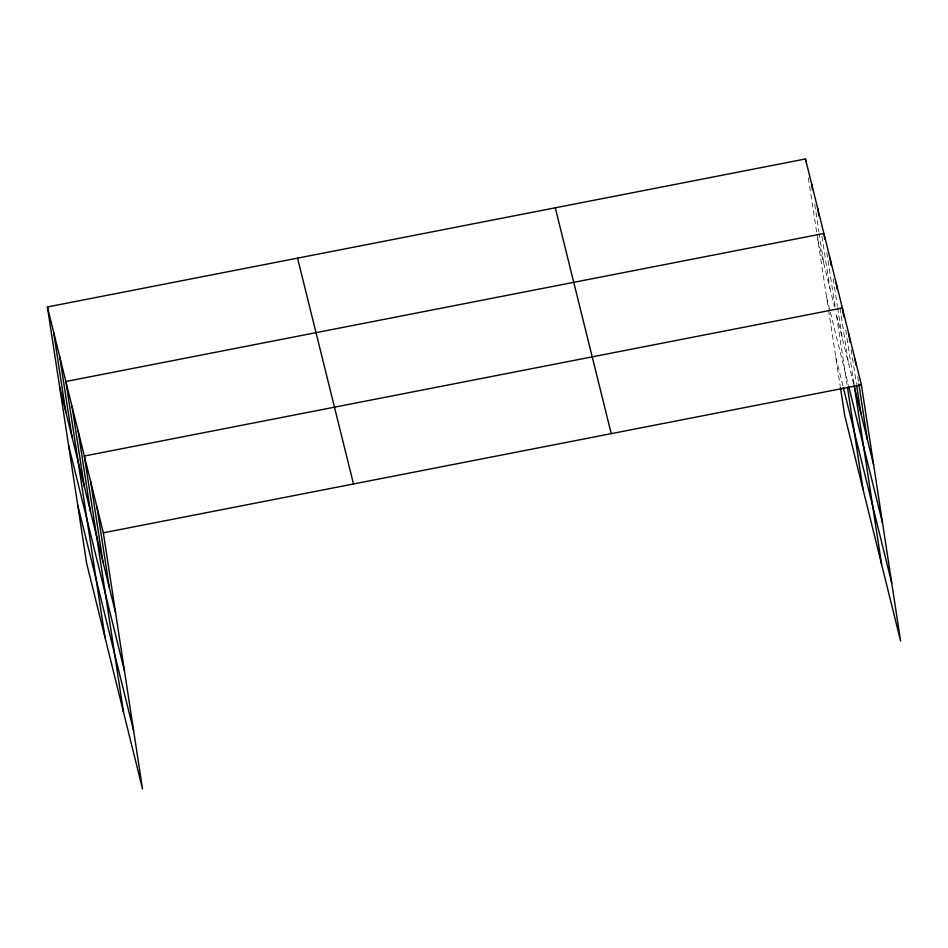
<?xml version="1.0" encoding="UTF-8"?>
<svg xmlns="http://www.w3.org/2000/svg" width="948" height="948" viewBox="0 0 948 948"><rect width="100%" height="100%" fill="white"/><g stroke="black" fill="none" stroke-linecap="round" stroke-linejoin="round"><path stroke-width="0.71" stroke-dasharray="4.74 3.56" d="M817.697 238.967L834.441 306.595M853.591 383.881L836.16 313.492L847.014 384.485M826.597 297.127L830.01 310.92M830.353 312.307L848.472 385.445M835.757 357.041L842.938 386.014M857.727 376.664L858.615 382.482M851.162 349.611L856.506 384.521M845.711 329.833L853.947 383.656M839.999 307.899L848.46 363.179M833.185 278.7L837.416 306.334M837.629 307.792L842.31 338.341M826.81 252.405L835.046 306.228M821.987 236.289L829.998 288.654M814.723 204.176L818.954 231.81M819.179 233.267L823.848 263.817M808.348 177.88L816.809 233.149M817.022 234.606L828.339 308.538M828.552 309.96L840.212 386.109"/><path stroke-width="1.42" d="M47.4 306.974L103.344 532.812L142.544 789.032L86.612 563.195L47.4 306.974L805.456 158.968L861.388 384.805L900.6 641.026L844.656 415.188L840.438 387.566M103.344 532.812L861.388 384.805M853.935 385.255L873.629 464.804M848.815 386.831L882.529 522.952M843.282 387.4L891.701 582.866M555.291 207.813L611.235 433.639M297.553 258.129L353.497 483.966M59.641 386.985L115.585 612.811M68.54 445.133L124.484 670.971M77.712 505.047L133.644 730.884M855.049 359.209L855.937 365.027M858.841 383.94L867.29 439.208M848.709 333.613L850.048 342.335M856.731 385.978L860.95 413.612M843.708 316.739L842.369 308.017L84.325 456.024L123.524 712.244M854.172 385.113L881.581 564.238M836.219 283.179L837.108 288.998M830.069 258.33L831.183 265.606M824.807 239.311L823.907 233.492L65.862 381.499L105.074 637.72M847.453 387.341L863.118 489.713M817.757 208.655L818.871 215.919M811.606 183.805L812.495 189.624M805.456 158.968L805.895 161.871M97.004 507.216L109.245 587.215M90.664 481.62L102.905 561.631M78.163 431.186L90.415 511.185M72.012 406.348L84.254 486.348M59.712 356.661L71.953 436.661M53.55 331.824L65.791 411.823"/></g></svg>
